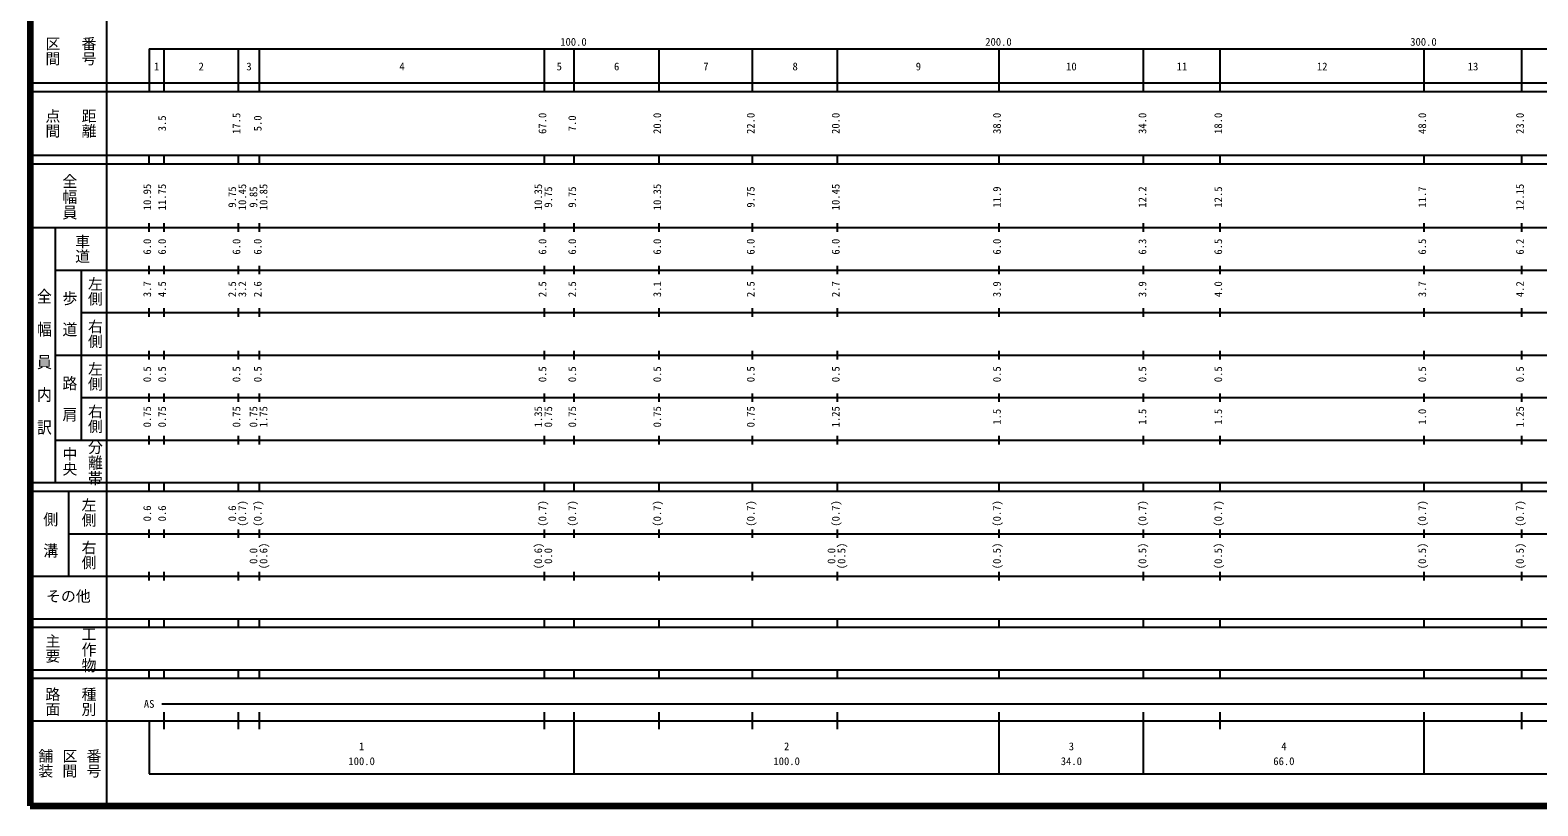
# Model space of a CAD drawing. Units: millimetres on the paper, enlarged 1000 times. Extents: x 40000 to 680000, y 20000 to 380000.
# Drawn here: x 40000 to 394748, y 20000 to 202409 of the extents above; entities that cross this region are included whole.
import ezdxf
from ezdxf.enums import TextEntityAlignment as Align

# ---------------------------------------------------------------- set-up
doc = ezdxf.new("R2010")
doc.units = ezdxf.units.MM
doc.header["$LTSCALE"] = 1000
doc.layers.add('M-TTL', color=2, linetype='Continuous', lineweight=140)
doc.layers.add('M-TTL-BAND', color=7, linetype='Continuous', lineweight=25)
doc.styles.add('@ＭＳ ゴシック', font='')
doc.styles.add('ＭＳ ゴシック', font='')
doc.styles.get('@ＭＳ ゴシック').set_extended_font_data('@MS Gothic')
doc.styles.get('ＭＳ ゴシック').set_extended_font_data('MS Gothic')

msp = doc.modelspace()

# ---------------------------------------------------------------- linework, layer by layer
at = {"layer": 'M-TTL'}
for p, q in [((40000, 380000), (40000, 20000)), ((40000, 20000), (680000, 20000))]:
    msp.add_line(p, q, dxfattribs=at)
at = {"layer": 'M-TTL-BAND'}
for p, q in [((58000, 370000), (58000, 20000)), ((68000, 198000), (579000, 198000)), ((68000, 198000), (68000, 188000)), ((71500, 188000), (71500, 198000)), ((89000, 188000), (89000, 198000)), ((94000, 188000), (94000, 198000)), ((161000, 188000), (161000, 198000)), ((168000, 188000), (168000, 198000)), ((188000, 188000), (188000, 198000)), ((210000, 188000), (210000, 198000)), ((230000, 188000), (230000, 198000)), ((268000, 188000), (268000, 198000)), ((302000, 188000), (302000, 198000)), ((320000, 188000), (320000, 198000)), ((368000, 188000), (368000, 198000)), ((391000, 188000), (391000, 198000)), ((40000, 190000), (579000, 190000)), ((40000, 188000), (579000, 188000)), ((40000, 173000), (579000, 173000)), ((40000, 171000), (579000, 171000)), ((68000, 171000), (68000, 173000)), ((71500, 171000), (71500, 173000)), ((89000, 171000), (89000, 173000)), ((94000, 171000), (94000, 173000)), ((161000, 171000), (161000, 173000)), ((168000, 171000), (168000, 173000)), ((188000, 171000), (188000, 173000)), ((210000, 171000), (210000, 173000)), ((230000, 171000), (230000, 173000)), ((268000, 171000), (268000, 173000)), ((302000, 171000), (302000, 173000)), ((320000, 171000), (320000, 173000)), ((368000, 171000), (368000, 173000)), ((391000, 171000), (391000, 173000)), ((68000, 155000), (68000, 157000)), ((71500, 155000), (71500, 157000)), ((89000, 155000), (89000, 157000)), ((94000, 155000), (94000, 157000)), ((161000, 155000), (161000, 157000)), ((168000, 155000), (168000, 157000)), ((188000, 155000), (188000, 157000)), ((210000, 155000), (210000, 157000)), ((230000, 155000), (230000, 157000)), ((268000, 155000), (268000, 157000)), ((302000, 155000), (302000, 157000)), ((320000, 155000), (320000, 157000)), ((368000, 155000), (368000, 157000)), ((391000, 155000), (391000, 157000)), ((40000, 156000), (579000, 156000)), ((46000, 96000), (46000, 156000)), ((46000, 146000), (579000, 146000)), ((52000, 146000), (52000, 106000)), ((68000, 145000), (68000, 147000)), ((71500, 145000), (71500, 147000)), ((89000, 145000), (89000, 147000)), ((94000, 145000), (94000, 147000)), ((161000, 145000), (161000, 147000)), ((168000, 145000), (168000, 147000)), ((188000, 145000), (188000, 147000)), ((210000, 145000), (210000, 147000)), ((230000, 145000), (230000, 147000)), ((268000, 145000), (268000, 147000)), ((302000, 145000), (302000, 147000)), ((320000, 145000), (320000, 147000)), ((368000, 145000), (368000, 147000)), ((391000, 145000), (391000, 147000)), ((52000, 136000), (579000, 136000)), ((68000, 135000), (68000, 137000)), ((71500, 135000), (71500, 137000)), ((89000, 135000), (89000, 137000)), ((94000, 135000), (94000, 137000)), ((161000, 135000), (161000, 137000)), ((168000, 135000), (168000, 137000)), ((188000, 135000), (188000, 137000)), ((210000, 135000), (210000, 137000)), ((230000, 135000), (230000, 137000)), ((268000, 135000), (268000, 137000)), ((302000, 135000), (302000, 137000)), ((320000, 135000), (320000, 137000)), ((368000, 135000), (368000, 137000)), ((391000, 135000), (391000, 137000)), ((46000, 126000), (579000, 126000)), ((68000, 125000), (68000, 127000)), ((71500, 125000), (71500, 127000)), ((89000, 125000), (89000, 127000)), ((94000, 125000), (94000, 127000)), ((161000, 125000), (161000, 127000)), ((168000, 125000), (168000, 127000)), ((188000, 125000), (188000, 127000)), ((210000, 125000), (210000, 127000)), ((230000, 125000), (230000, 127000)), ((268000, 125000), (268000, 127000)), ((302000, 125000), (302000, 127000)), ((320000, 125000), (320000, 127000)), ((368000, 125000), (368000, 127000)), ((391000, 125000), (391000, 127000)), ((52000, 116000), (579000, 116000)), ((68000, 115000), (68000, 117000)), ((71500, 115000), (71500, 117000)), ((89000, 115000), (89000, 117000)), ((94000, 115000), (94000, 117000)), ((161000, 115000), (161000, 117000)), ((168000, 115000), (168000, 117000)), ((188000, 115000), (188000, 117000)), ((210000, 115000), (210000, 117000)), ((230000, 115000), (230000, 117000)), ((268000, 115000), (268000, 117000)), ((302000, 115000), (302000, 117000)), ((320000, 115000), (320000, 117000)), ((368000, 115000), (368000, 117000)), ((391000, 115000), (391000, 117000)), ((68000, 105000), (68000, 107000)), ((71500, 105000), (71500, 107000)), ((89000, 105000), (89000, 107000)), ((94000, 105000), (94000, 107000)), ((161000, 105000), (161000, 107000)), ((168000, 105000), (168000, 107000)), ((188000, 105000), (188000, 107000)), ((210000, 105000), (210000, 107000)), ((230000, 105000), (230000, 107000)), ((268000, 105000), (268000, 107000)), ((302000, 105000), (302000, 107000)), ((320000, 105000), (320000, 107000)), ((368000, 105000), (368000, 107000)), ((391000, 105000), (391000, 107000)), ((46000, 106000), (579000, 106000)), ((40000, 96000), (579000, 96000)), ((68000, 94000), (68000, 96000)), ((71500, 94000), (71500, 96000)), ((89000, 94000), (89000, 96000)), ((94000, 94000), (94000, 96000)), ((161000, 94000), (161000, 96000)), ((168000, 94000), (168000, 96000)), ((188000, 94000), (188000, 96000)), ((210000, 94000), (210000, 96000)), ((230000, 94000), (230000, 96000)), ((268000, 94000), (268000, 96000)), ((302000, 94000), (302000, 96000)), ((320000, 94000), (320000, 96000)), ((368000, 94000), (368000, 96000)), ((391000, 94000), (391000, 96000)), ((40000, 94000), (579000, 94000)), ((49000, 94000), (49000, 74000)), ((49000, 84000), (579000, 84000)), ((68000, 83000), (68000, 85000)), ((71500, 83000), (71500, 85000)), ((89000, 83000), (89000, 85000)), ((94000, 83000), (94000, 85000)), ((161000, 83000), (161000, 85000)), ((168000, 83000), (168000, 85000)), ((188000, 83000), (188000, 85000)), ((210000, 83000), (210000, 85000)), ((230000, 83000), (230000, 85000)), ((268000, 83000), (268000, 85000)), ((302000, 83000), (302000, 85000)), ((320000, 83000), (320000, 85000)), ((368000, 83000), (368000, 85000)), ((391000, 83000), (391000, 85000)), ((68000, 73000), (68000, 75000)), ((71500, 73000), (71500, 75000)), ((89000, 73000), (89000, 75000)), ((94000, 73000), (94000, 75000)), ((161000, 73000), (161000, 75000)), ((168000, 73000), (168000, 75000)), ((188000, 73000), (188000, 75000)), ((210000, 73000), (210000, 75000)), ((230000, 73000), (230000, 75000)), ((268000, 73000), (268000, 75000)), ((302000, 73000), (302000, 75000)), ((320000, 73000), (320000, 75000)), ((368000, 73000), (368000, 75000)), ((391000, 73000), (391000, 75000)), ((40000, 74000), (579000, 74000)), ((40000, 64000), (579000, 64000)), ((68000, 62000), (68000, 64000)), ((71500, 62000), (71500, 64000)), ((89000, 62000), (89000, 64000)), ((94000, 62000), (94000, 64000)), ((161000, 62000), (161000, 64000)), ((168000, 62000), (168000, 64000)), ((188000, 62000), (188000, 64000)), ((210000, 62000), (210000, 64000)), ((230000, 62000), (230000, 64000)), ((268000, 62000), (268000, 64000)), ((302000, 62000), (302000, 64000)), ((320000, 62000), (320000, 64000)), ((368000, 62000), (368000, 64000)), ((391000, 62000), (391000, 64000)), ((40000, 62000), (579000, 62000)), ((40000, 52000), (579000, 52000)), ((40000, 50000), (579000, 50000)), ((68000, 50000), (68000, 52000)), ((71500, 50000), (71500, 52000)), ((89000, 50000), (89000, 52000)), ((94000, 50000), (94000, 52000)), ((161000, 50000), (161000, 52000)), ((168000, 50000), (168000, 52000)), ((188000, 50000), (188000, 52000)), ((210000, 50000), (210000, 52000)), ((230000, 50000), (230000, 52000)), ((268000, 50000), (268000, 52000)), ((302000, 50000), (302000, 52000)), ((320000, 50000), (320000, 52000)), ((368000, 50000), (368000, 52000)), ((391000, 50000), (391000, 52000)), ((71000, 44000), (579000, 44000)), ((40000, 40000), (579000, 40000)), ((68000, 40000), (68000, 27500)), ((71500, 38000), (71500, 42000)), ((89000, 38000), (89000, 42000)), ((94000, 38000), (94000, 42000)), ((161000, 38000), (161000, 42000)), ((168000, 27500), (168000, 42000)), ((188000, 38000), (188000, 42000)), ((210000, 38000), (210000, 42000)), ((230000, 38000), (230000, 42000)), ((268000, 27500), (268000, 42000)), ((302000, 27500), (302000, 42000)), ((320000, 38000), (320000, 42000)), ((368000, 27500), (368000, 42000)), ((391000, 38000), (391000, 42000)), ((68000, 27500), (579000, 27500))]:
    msp.add_line(p, q, dxfattribs=at)

# ---------------------------------------------------------------- texts
for s, height, rotation, style, p in [('区間', 2566, 270, '@ＭＳ ゴシック', (43250, 201000)), ('番号', 2566, 270, '@ＭＳ ゴシック', (51750, 201000)), ('点間', 2566, 270, '@ＭＳ ゴシック', (43250, 184000)), ('距離', 2566, 270, '@ＭＳ ゴシック', (51750, 184000)), ('3.5', 1833, 90, 'ＭＳ ゴシック', (72500, 178625)), ('17.5', 1833, 90, 'ＭＳ ゴシック', (90000, 178000)), ('5.0', 1833, 90, 'ＭＳ ゴシック', (95000, 178625)), ('67.0', 1833, 90, 'ＭＳ ゴシック', (162000, 178000)), ('7.0', 1833, 90, 'ＭＳ ゴシック', (169000, 178625)), ('20.0', 1833, 90, 'ＭＳ ゴシック', (189000, 178000)), ('22.0', 1833, 90, 'ＭＳ ゴシック', (211000, 178000)), ('20.0', 1833, 90, 'ＭＳ ゴシック', (231000, 178000)), ('38.0', 1833, 90, 'ＭＳ ゴシック', (268933, 178000)), ('34.0', 1833, 90, 'ＭＳ ゴシック', (303165, 178000)), ('18.0', 1833, 90, 'ＭＳ ゴシック', (321000, 178000)), ('48.0', 1833, 90, 'ＭＳ ゴシック', (369000, 178000)), ('23.0', 1833, 90, 'ＭＳ ゴシック', (392000, 178000)), ('10.95', 1833, 90, 'ＭＳ ゴシック', (69000, 160049)), ('11.75', 1833, 90, 'ＭＳ ゴシック', (72500, 160049)), ('9.75', 1833, 90, 'ＭＳ ゴシック', (89000, 160674)), ('10.45', 1833, 90, 'ＭＳ ゴシック', (91370, 160049)), ('9.85', 1833, 90, 'ＭＳ ゴシック', (94000, 160674)), ('10.85', 1833, 90, 'ＭＳ ゴシック', (96370, 160049)), ('10.35', 1833, 90, 'ＭＳ ゴシック', (161000, 160049)), ('9.75', 1833, 90, 'ＭＳ ゴシック', (163370, 160674)), ('9.75', 1833, 90, 'ＭＳ ゴシック', (169000, 160674)), ('10.35', 1833, 90, 'ＭＳ ゴシック', (189000, 160049)), ('9.75', 1833, 90, 'ＭＳ ゴシック', (211000, 160674)), ('10.45', 1833, 90, 'ＭＳ ゴシック', (231000, 160049)), ('11.9', 1833, 90, 'ＭＳ ゴシック', (268933, 160674)), ('12.2', 1833, 90, 'ＭＳ ゴシック', (303165, 160674)), ('12.5', 1833, 90, 'ＭＳ ゴシック', (321000, 160674)), ('11.7', 1833, 90, 'ＭＳ ゴシック', (369000, 160674)), ('12.15', 1833, 90, 'ＭＳ ゴシック', (392000, 160049)), ('車道', 2566, 270, '@ＭＳ ゴシック', (50250, 154500)), ('6.0', 1833, 90, 'ＭＳ ゴシック', (69000, 149625)), ('6.0', 1833, 90, 'ＭＳ ゴシック', (72500, 149625)), ('6.0', 1833, 90, 'ＭＳ ゴシック', (90000, 149625)), ('6.0', 1833, 90, 'ＭＳ ゴシック', (95000, 149625)), ('6.0', 1833, 90, 'ＭＳ ゴシック', (162000, 149625)), ('6.0', 1833, 90, 'ＭＳ ゴシック', (169000, 149625)), ('6.0', 1833, 90, 'ＭＳ ゴシック', (189000, 149625)), ('6.0', 1833, 90, 'ＭＳ ゴシック', (211000, 149625)), ('6.0', 1833, 90, 'ＭＳ ゴシック', (231000, 149625)), ('6.0', 1833, 90, 'ＭＳ ゴシック', (268933, 149625)), ('6.3', 1833, 90, 'ＭＳ ゴシック', (303165, 149625)), ('6.5', 1833, 90, 'ＭＳ ゴシック', (321000, 149625)), ('6.5', 1833, 90, 'ＭＳ ゴシック', (369000, 149625)), ('6.2', 1833, 90, 'ＭＳ ゴシック', (392000, 149625)), ('左側', 2566, 270, '@ＭＳ ゴシック', (53250, 144500)), ('3.7', 1833, 90, 'ＭＳ ゴシック', (69000, 139625)), ('4.5', 1833, 90, 'ＭＳ ゴシック', (72500, 139625)), ('2.5', 1833, 90, 'ＭＳ ゴシック', (89000, 139625)), ('3.2', 1833, 90, 'ＭＳ ゴシック', (91370, 139625)), ('2.6', 1833, 90, 'ＭＳ ゴシック', (95000, 139625)), ('2.5', 1833, 90, 'ＭＳ ゴシック', (162000, 139625)), ('2.5', 1833, 90, 'ＭＳ ゴシック', (169000, 139625)), ('3.1', 1833, 90, 'ＭＳ ゴシック', (189000, 139625)), ('2.5', 1833, 90, 'ＭＳ ゴシック', (211000, 139625)), ('2.7', 1833, 90, 'ＭＳ ゴシック', (231000, 139625)), ('3.9', 1833, 90, 'ＭＳ ゴシック', (268933, 139625)), ('3.9', 1833, 90, 'ＭＳ ゴシック', (303165, 139625)), ('4.0', 1833, 90, 'ＭＳ ゴシック', (321000, 139625)), ('3.7', 1833, 90, 'ＭＳ ゴシック', (369000, 139625)), ('4.2', 1833, 90, 'ＭＳ ゴシック', (392000, 139625)), ('右側', 2566, 270, '@ＭＳ ゴシック', (53250, 134500)), ('左側', 2566, 270, '@ＭＳ ゴシック', (53250, 124500)), ('0.5', 1833, 90, 'ＭＳ ゴシック', (69000, 119625)), ('0.5', 1833, 90, 'ＭＳ ゴシック', (72500, 119625)), ('0.5', 1833, 90, 'ＭＳ ゴシック', (90000, 119625)), ('0.5', 1833, 90, 'ＭＳ ゴシック', (95000, 119625)), ('0.5', 1833, 90, 'ＭＳ ゴシック', (162000, 119625)), ('0.5', 1833, 90, 'ＭＳ ゴシック', (169000, 119625)), ('0.5', 1833, 90, 'ＭＳ ゴシック', (189000, 119625)), ('0.5', 1833, 90, 'ＭＳ ゴシック', (211000, 119625)), ('0.5', 1833, 90, 'ＭＳ ゴシック', (231000, 119625)), ('0.5', 1833, 90, 'ＭＳ ゴシック', (268933, 119625)), ('0.5', 1833, 90, 'ＭＳ ゴシック', (303165, 119625)), ('0.5', 1833, 90, 'ＭＳ ゴシック', (321000, 119625)), ('0.5', 1833, 90, 'ＭＳ ゴシック', (369000, 119625)), ('0.5', 1833, 90, 'ＭＳ ゴシック', (392000, 119625)), ('右側', 2566, 270, '@ＭＳ ゴシック', (53250, 114500)), ('0.75', 1833, 90, 'ＭＳ ゴシック', (69000, 109000)), ('0.75', 1833, 90, 'ＭＳ ゴシック', (72500, 109000)), ('0.75', 1833, 90, 'ＭＳ ゴシック', (90000, 109000)), ('0.75', 1833, 90, 'ＭＳ ゴシック', (94000, 109000)), ('1.75', 1833, 90, 'ＭＳ ゴシック', (96370, 109000)), ('1.35', 1833, 90, 'ＭＳ ゴシック', (161000, 109000)), ('0.75', 1833, 90, 'ＭＳ ゴシック', (163370, 109000)), ('0.75', 1833, 90, 'ＭＳ ゴシック', (169000, 109000)), ('0.75', 1833, 90, 'ＭＳ ゴシック', (189000, 109000)), ('0.75', 1833, 90, 'ＭＳ ゴシック', (211000, 109000)), ('1.25', 1833, 90, 'ＭＳ ゴシック', (231000, 109000)), ('1.25', 1833, 90, 'ＭＳ ゴシック', (392000, 109000)), ('1.5', 1833, 90, 'ＭＳ ゴシック', (268933, 109625)), ('1.5', 1833, 90, 'ＭＳ ゴシック', (303165, 109625)), ('1.5', 1833, 90, 'ＭＳ ゴシック', (321000, 109625)), ('1.0', 1833, 90, 'ＭＳ ゴシック', (369000, 109625)), ('中央', 2566, 270, '@ＭＳ ゴシック', (47250, 104500)), ('左側', 2566, 270, '@ＭＳ ゴシック', (51750, 92500)), ('0.6', 1833, 90, 'ＭＳ ゴシック', (69000, 86889)), ('0.6', 1833, 90, 'ＭＳ ゴシック', (72500, 86889)), ('0.6', 1833, 90, 'ＭＳ ゴシック', (89000, 86889)), ('(0.7)', 1833, 90, 'ＭＳ ゴシック', (91370, 85639)), ('(0.7)', 1833, 90, 'ＭＳ ゴシック', (95000, 85639)), ('(0.7)', 1833, 90, 'ＭＳ ゴシック', (162000, 85639)), ('(0.7)', 1833, 90, 'ＭＳ ゴシック', (169000, 85639)), ('(0.7)', 1833, 90, 'ＭＳ ゴシック', (189000, 85639)), ('(0.7)', 1833, 90, 'ＭＳ ゴシック', (211000, 85639)), ('(0.7)', 1833, 90, 'ＭＳ ゴシック', (231000, 85639)), ('(0.7)', 1833, 90, 'ＭＳ ゴシック', (268933, 85639)), ('(0.7)', 1833, 90, 'ＭＳ ゴシック', (303165, 85639)), ('(0.7)', 1833, 90, 'ＭＳ ゴシック', (321000, 85639)), ('(0.7)', 1833, 90, 'ＭＳ ゴシック', (369000, 85639)), ('(0.7)', 1833, 90, 'ＭＳ ゴシック', (392000, 85639)), ('右側', 2566, 270, '@ＭＳ ゴシック', (51750, 82500)), ('0.0', 1833, 90, 'ＭＳ ゴシック', (94000, 76889)), ('(0.6)', 1833, 90, 'ＭＳ ゴシック', (96370, 75639)), ('(0.6)', 1833, 90, 'ＭＳ ゴシック', (161000, 75639)), ('0.0', 1833, 90, 'ＭＳ ゴシック', (163370, 76889)), ('0.0', 1833, 90, 'ＭＳ ゴシック', (230000, 76889)), ('(0.5)', 1833, 90, 'ＭＳ ゴシック', (232370, 75639)), ('(0.5)', 1833, 90, 'ＭＳ ゴシック', (268933, 75639)), ('(0.5)', 1833, 90, 'ＭＳ ゴシック', (303165, 75639)), ('(0.5)', 1833, 90, 'ＭＳ ゴシック', (321000, 75639)), ('(0.5)', 1833, 90, 'ＭＳ ゴシック', (369000, 75639)), ('(0.5)', 1833, 90, 'ＭＳ ゴシック', (392000, 75639)), ('主要', 2566, 270, '@ＭＳ ゴシック', (43250, 60500)), ('路面', 2566, 270, '@ＭＳ ゴシック', (43250, 48000)), ('種別', 2566, 270, '@ＭＳ ゴシック', (51750, 48000)), ('舗装', 2566, 270, '@ＭＳ ゴシック', (41583, 33500)), ('区間', 2566, 270, '@ＭＳ ゴシック', (47250, 33500)), ('番号', 2566, 270, '@ＭＳ ゴシック', (52917, 33500))]:
    msp.add_text(s, height=height, rotation=rotation, dxfattribs=dict(at, style=style)).set_placement(p, align=Align.BOTTOM_LEFT)
at = {"layer": 'M-TTL-BAND', "style": 'ＭＳ ゴシック'}
for s, height, p in [('100.0', 1833, (164719, 198195)), ('200.0', 1833, (264719, 198195)), ('300.0', 1833, (364719, 198195)), ('1', 1833, (69125, 192405)), ('2', 1833, (79625, 192405)), ('3', 1833, (90875, 192405)), ('4', 1833, (126875, 192405)), ('5', 1833, (163875, 192405)), ('6', 1833, (177375, 192405)), ('7', 1833, (198375, 192405)), ('8', 1833, (219375, 192405)), ('9', 1833, (248375, 192405)), ('10', 1833, (283750, 192405)), ('11', 1833, (309750, 192405)), ('12', 1833, (342750, 192405)), ('13', 1833, (378250, 192405)), ('その他', 2566, (43750, 67250)), ('AS', 1833, (66750, 42500)), ('1', 1833, (117375, 32523)), ('2', 1833, (217375, 32523)), ('3', 1833, (284375, 32523)), ('4', 1833, (334375, 32523)), ('100.0', 1833, (114875, 29033)), ('100.0', 1833, (214875, 29033)), ('34.0', 1833, (282500, 29033)), ('66.0', 1833, (332500, 29033))]:
    msp.add_text(s, height=height, dxfattribs=at).set_placement(p, align=Align.BOTTOM_LEFT)
at = {"layer": 'M-TTL-BAND', "style": '@ＭＳ ゴシック'}
for s, width, p in [('全幅員', 1.05, (47250, 168750)), ('全\u3000幅\u3000員\u3000内\u3000訳', 1.1, (41250, 141750)), ('歩\u3000道', 1.05, (47250, 141250)), ('路\u3000肩', 1.05, (47250, 121250)), ('分離帯', 1.05, (53250, 106250)), ('側\u3000溝', 1.05, (42750, 89250)), ('工作物', 1.05, (51750, 62250))]:
    msp.add_text(s, height=2566, rotation=270, dxfattribs=dict(at, width=width)).set_placement(p, align=Align.BOTTOM_LEFT)

doc.saveas('drawing.dxf')
